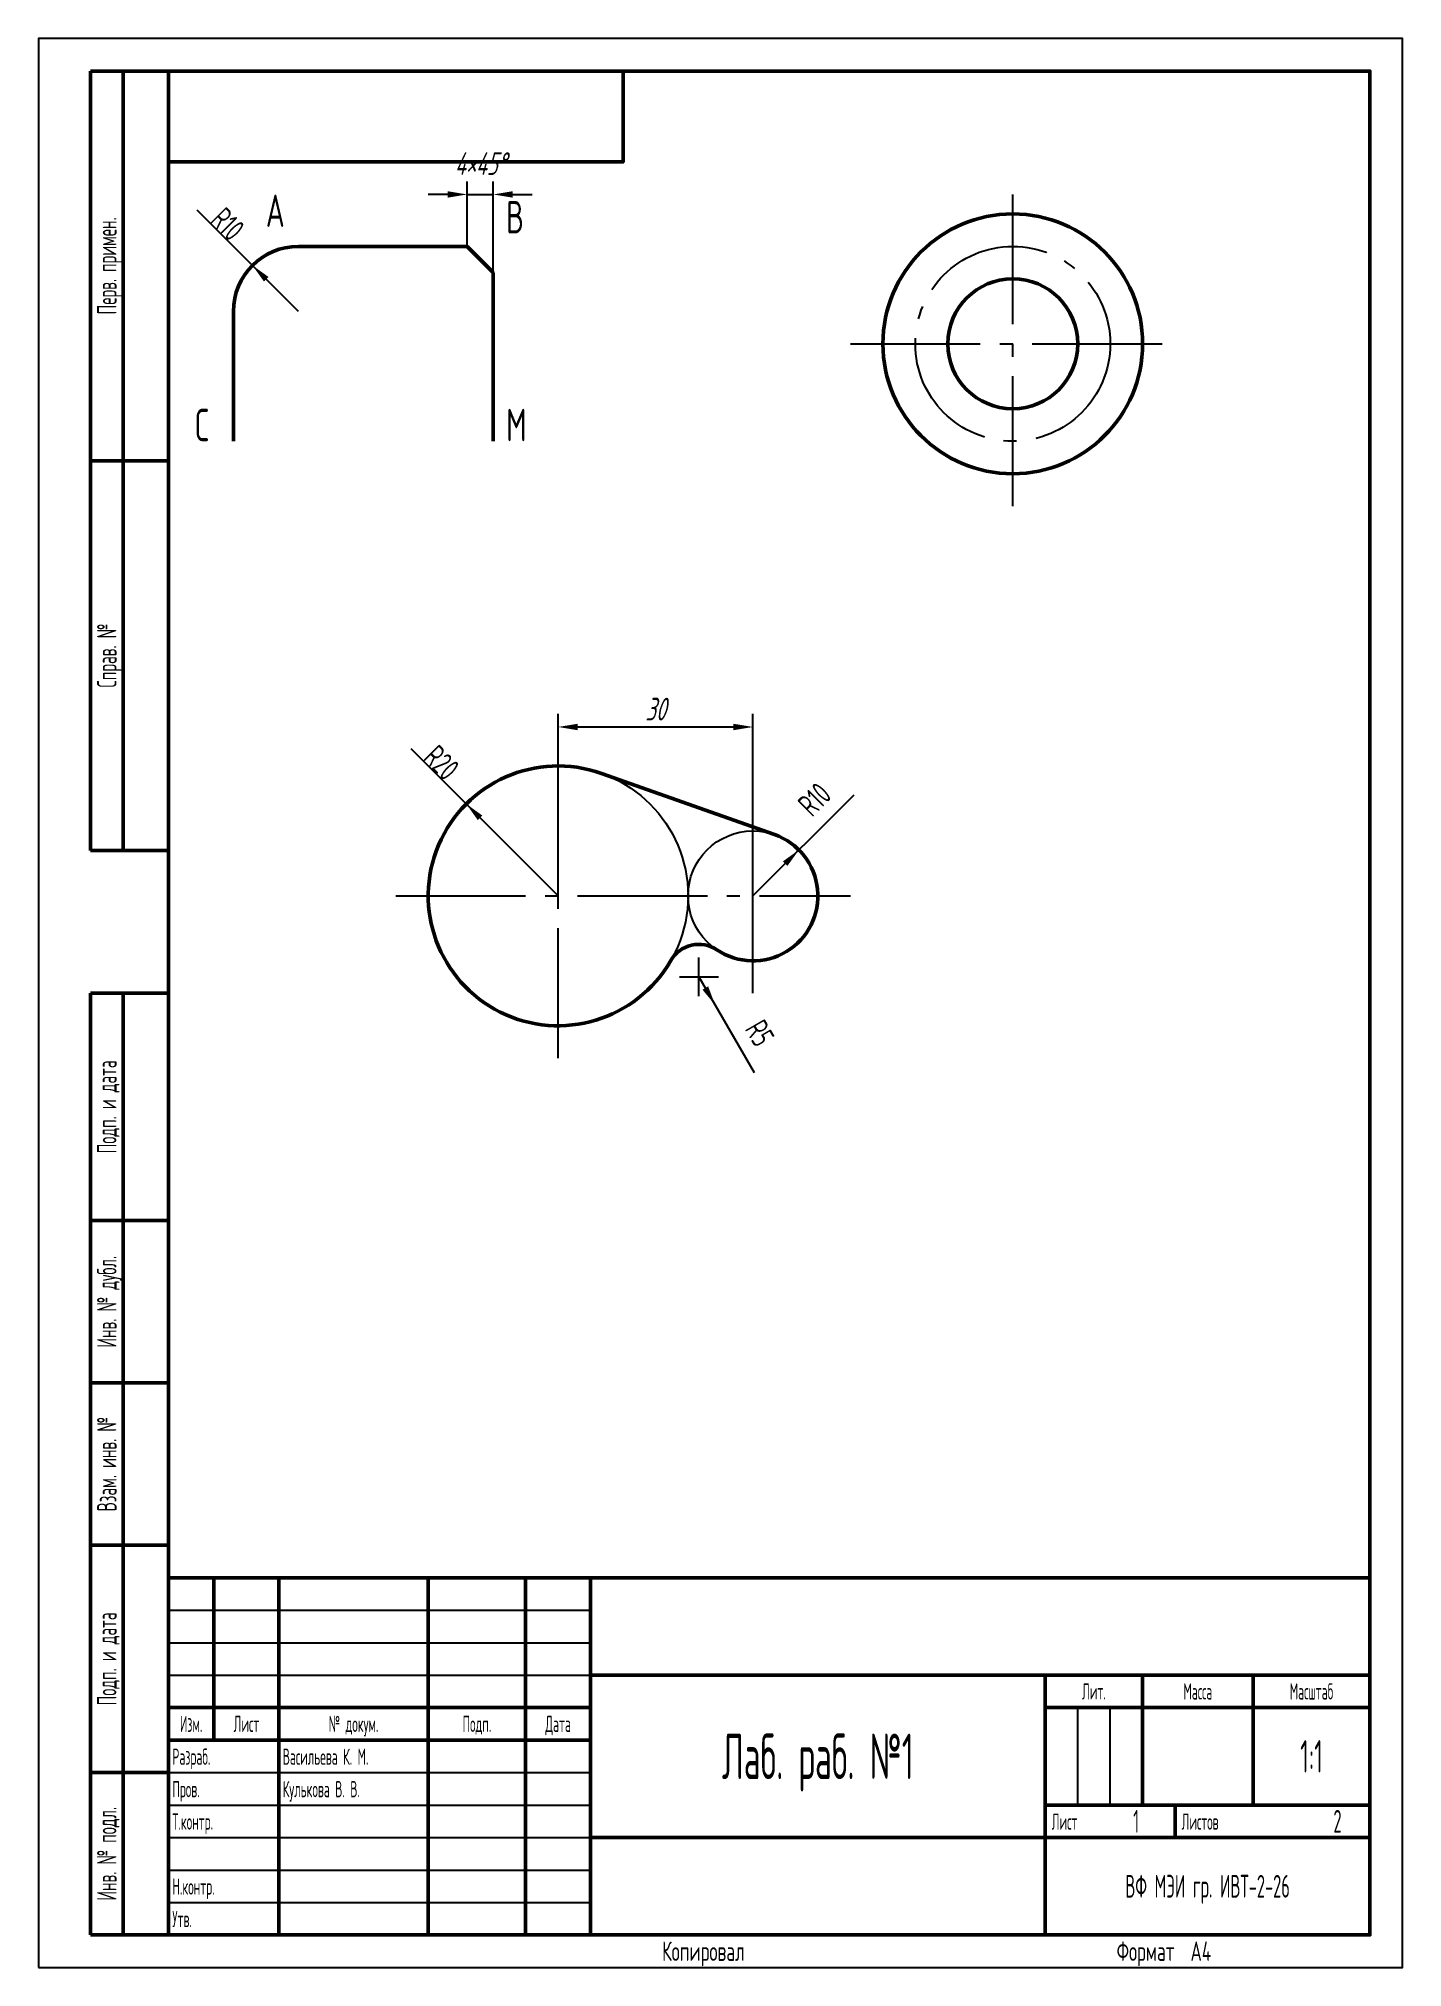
# Model space of a CAD drawing. Header units: millimetres. Extents: x 0 to 210, y 0 to 297.
import ezdxf
from ezdxf.enums import TextEntityAlignment as Align

# ---------------------------------------------------------------- set-up
doc = ezdxf.new("R2010")
doc.units = ezdxf.units.MM
doc.linetypes.add('AXIS', pattern=[28, 20, -3, 2, -3])
for name, color, linetype, lineweight in [('Обозначения', 3, 'Continuous', 25), ('Осевая', 1, 'AXIS', 25), ('Основная', 7, 'Continuous', 50), ('Размеры', 3, 'Continuous', 25), ('Рамка', 7, 'Continuous', 50), ('Рамка_тонкая', 7, 'Continuous', 25), ('Тонкая', 7, 'Continuous', 25)]:
    doc.layers.add(name, color=color, linetype=linetype, lineweight=lineweight)
doc.styles.add('GOST', font='GOST type A.ttf', dxfattribs={"width": 0.8, "oblique": 15})
doc.dimstyles.new('ГОСТ', dxfattribs={"dimtxt": 3.5, "dimasz": 3, "dimexe": 2, "dimexo": 0, "dimgap": 1, "dimtad": 1, "dimdec": 1, "dimtxsty": 'GOST', "dimcen": 2.5, "dimclrd": 3, "dimclre": 3, "dimclrt": 3, "dimazin": 3, "dimtfac": 1, "dimtmove": 0, "dimatfit": 3, "dimlwd": 25, "dimlwe": 25})

msp = doc.modelspace()

# ---------------------------------------------------------------- hatches: boundary and pattern name
at = {"layer": 'Размеры'}
for points in [[(32.93, 262.07), (34.7, 259.6), (35.4, 260.3)], [(65.86, 179.14), (67.63, 176.67), (68.33, 177.37)], [(117.07, 172.07), (114.6, 170.3), (115.3, 169.6)], [(104.17, 148.2), (103.1, 151.05), (102.23, 150.55)]]:
    msp.add_hatch(color=3, dxfattribs=at).paths.add_polyline_path(points)

# ---------------------------------------------------------------- linework, layer by layer
at = {"layer": 'Осевая'}
for p, q in [((150, 225), (150, 275)), ((125, 250), (175, 250)), ((80, 140), (80, 193)), ((110, 150), (110, 193)), ((55, 165), (125, 165)), ((101.67, 149.53), (101.67, 155.53)), ((98.67, 152.53), (104.67, 152.53))]:
    msp.add_line(p, q, dxfattribs=at)
msp.add_circle((150, 250), 15, dxfattribs=at)
at = {"layer": 'Основная'}
for p, q in [((40, 265), (66, 265)), ((66, 265), (70, 261)), ((70, 261), (70, 235)), ((30, 255), (30, 235)), ((86.67, 183.86), (113.33, 174.43))]:
    msp.add_line(p, q, dxfattribs=at)
for radius in [20, 10]:
    msp.add_circle((150, 250), radius, dxfattribs=at)
for centre, radius, start, end in [((40, 255), 10, 90, 180), ((80, 165), 20, 70.5288, 330.0736), ((110, 165), 10, 236.251, 70.5288), ((101.67, 152.53), 5, 56.251, 150.0736)]:
    msp.add_arc(centre, radius, start, end, dxfattribs=at)
at = {"layer": 'Размеры'}
for p, q in [((40, 255), (24.44, 270.56)), ((80, 165), (57.37, 187.63)), ((110, 165), (125.56, 180.56)), ((101.67, 152.53), (110.17, 137.81))]:
    msp.add_line(p, q, dxfattribs=at)
at = {"layer": 'Рамка'}
for p, q in [((8, 172), (8, 292)), ((8, 292), (20, 292)), ((13, 172), (13, 292)), ((8, 232), (20, 232)), ((8, 172), (20, 172)), ((8, 5), (8, 150)), ((8, 150), (20, 150)), ((13, 5), (13, 150)), ((8, 115), (20, 115)), ((8, 90), (20, 90)), ((8, 65), (20, 65)), ((27, 35), (27, 60)), ((37, 5), (37, 60)), ((60, 5), (60, 60)), ((75, 5), (75, 60)), ((85, 5), (85, 60)), ((85, 45), (205, 45)), ((155, 5), (155, 45)), ((170, 25), (170, 45)), ((187, 25), (187, 45)), ((20, 40), (85, 40)), ((155, 40), (205, 40)), ((20, 35), (85, 35)), ((8, 30), (20, 30)), ((155, 25), (205, 25)), ((175, 20), (175, 25)), ((85, 20), (155, 20)), ((155, 20), (205, 20)), ((8, 5), (20, 5))]:
    msp.add_line(p, q, dxfattribs=at)
msp.add_lwpolyline([(20, 5), (205, 5), (205, 292), (20, 292)], close=True, dxfattribs=at)
for points in [[(20, 278), (90, 278), (90, 292)], [(20, 5), (20, 60), (205, 60)]]:
    msp.add_lwpolyline(points, dxfattribs=at)
at = {"layer": 'Рамка_тонкая'}
for p, q in [((20, 55), (85, 55)), ((20, 50), (85, 50)), ((20, 45), (85, 45)), ((160, 25), (160, 40)), ((165, 25), (165, 40)), ((20, 30), (85, 30)), ((20, 25), (85, 25)), ((20, 20), (85, 20)), ((20, 15), (85, 15)), ((20, 10), (85, 10))]:
    msp.add_line(p, q, dxfattribs=at)
msp.add_lwpolyline([(0, 0), (210, 0), (210, 297), (0, 297)], close=True, dxfattribs=at)
at = {"layer": 'Тонкая'}
for centre, radius in [((80, 165), 20), ((110, 165), 10)]:
    msp.add_circle(centre, radius, dxfattribs=at)

# ---------------------------------------------------------------- texts
at = {"layer": 'Обозначения', "style": 'GOST', "width": 0.8}
for s, p in [('A', (35, 268)), ('B', (72, 267)), ('C', (24, 235)), ('M', (72, 235))]:
    msp.add_text(s, height=5, dxfattribs=at).set_placement(p)
at = {"layer": 'Размеры', "style": 'GOST', "width": 0.8}
for s, rotation, p in [('R10', -45, (27.13, 266.46)), ('R20', -45, (60.06, 183.53)), ('R10', 45, (121.46, 177.87)), ('R5', 300, (108.63, 142.46))]:
    msp.add_text(s, height=3.5, rotation=rotation, dxfattribs=at).set_placement(p, align=Align.BOTTOM_CENTER)
at = {"layer": 'Рамка_тонкая', "style": 'GOST', "width": 0.7}
for s, p in [('Перв. примен.', (10.5, 262)), ('Справ. №', (10.5, 202)), ('Подп. и дата', (10.5, 132.5)), ('Инв. № дубл.', (10.5, 102.5)), ('Взам. инв. №', (10.5, 77.5)), ('Подп. и дата', (10.5, 47.5)), ('Инв. № подл.', (10.5, 17.5))]:
    msp.add_text(s, height=3, rotation=90, dxfattribs=at).set_placement(p, align=Align.MIDDLE_CENTER)
at = {"layer": 'Рамка_тонкая', "style": 'GOST', "width": 0.65}
for s, height, p in [('Лит.', 2.5, (162.5, 42.5)), ('Масса', 2.5, (178.5, 42.5)), ('Масштаб', 2.5, (196, 42.5)), ('Изм.', 2.5, (23.5, 37.5)), ('Лист', 2.5, (32, 37.5)), ('№ докум.', 2.5, (48.5, 37.5)), ('Подп.', 2.5, (67.5, 37.5)), ('Дата', 2.5, (80, 37.5)), ('Лаб. раб. №1', 7, (120, 32.5)), ('1:1', 5, (196, 32.5)), ('1', 3.5, (169, 22.5)), ('2', 3.5, (200, 22.5)), ('ВФ МЭИ гр. ИВТ-2-26', 3.5, (180, 12.5))]:
    msp.add_text(s, height=height, dxfattribs=at).set_placement(p, align=Align.MIDDLE_CENTER)
at = {"layer": 'Рамка_тонкая', "style": 'GOST'}
for s, height, width, p in [('Разраб.', 2.5, 0.65, (20.6, 31.2)), ('Васильева К. М.', 2.5, 0.65, (37.6, 31.2)), ('Пров.', 2.5, 0.65, (20.6, 26.2)), ('Кулькова В. В.', 2.5, 0.65, (37.6, 26.2)), ('Т.контр.', 2.5, 0.65, (20.6, 21.2)), ('Лист', 2.5, 0.65, (156, 21.2)), ('Листов', 2.5, 0.65, (176, 21.2)), ('Н.контр.', 2.5, 0.65, (20.6, 11.2)), ('Утв.', 2.5, 0.65, (20.6, 6.2)), ('Копировал', 3, 0.8, (96, 1)), ('Формат  А4', 3, 0.8, (166, 1))]:
    msp.add_text(s, height=height, dxfattribs=dict(at, width=width)).set_placement(p)

# ---------------------------------------------------------------- dimensions: what is measured, and where the dimension line sits
at = {"layer": 'Размеры'}
msp.add_linear_dim(base=(66, 273), p1=(66, 265), p2=(70, 261), text='4×45°', dimstyle='ГОСТ', dxfattribs=at).render()
msp.add_linear_dim(base=(80, 191), p1=(80, 165), p2=(110, 165), dimstyle='ГОСТ', dxfattribs=at).render()

doc.saveas('drawing.dxf')
